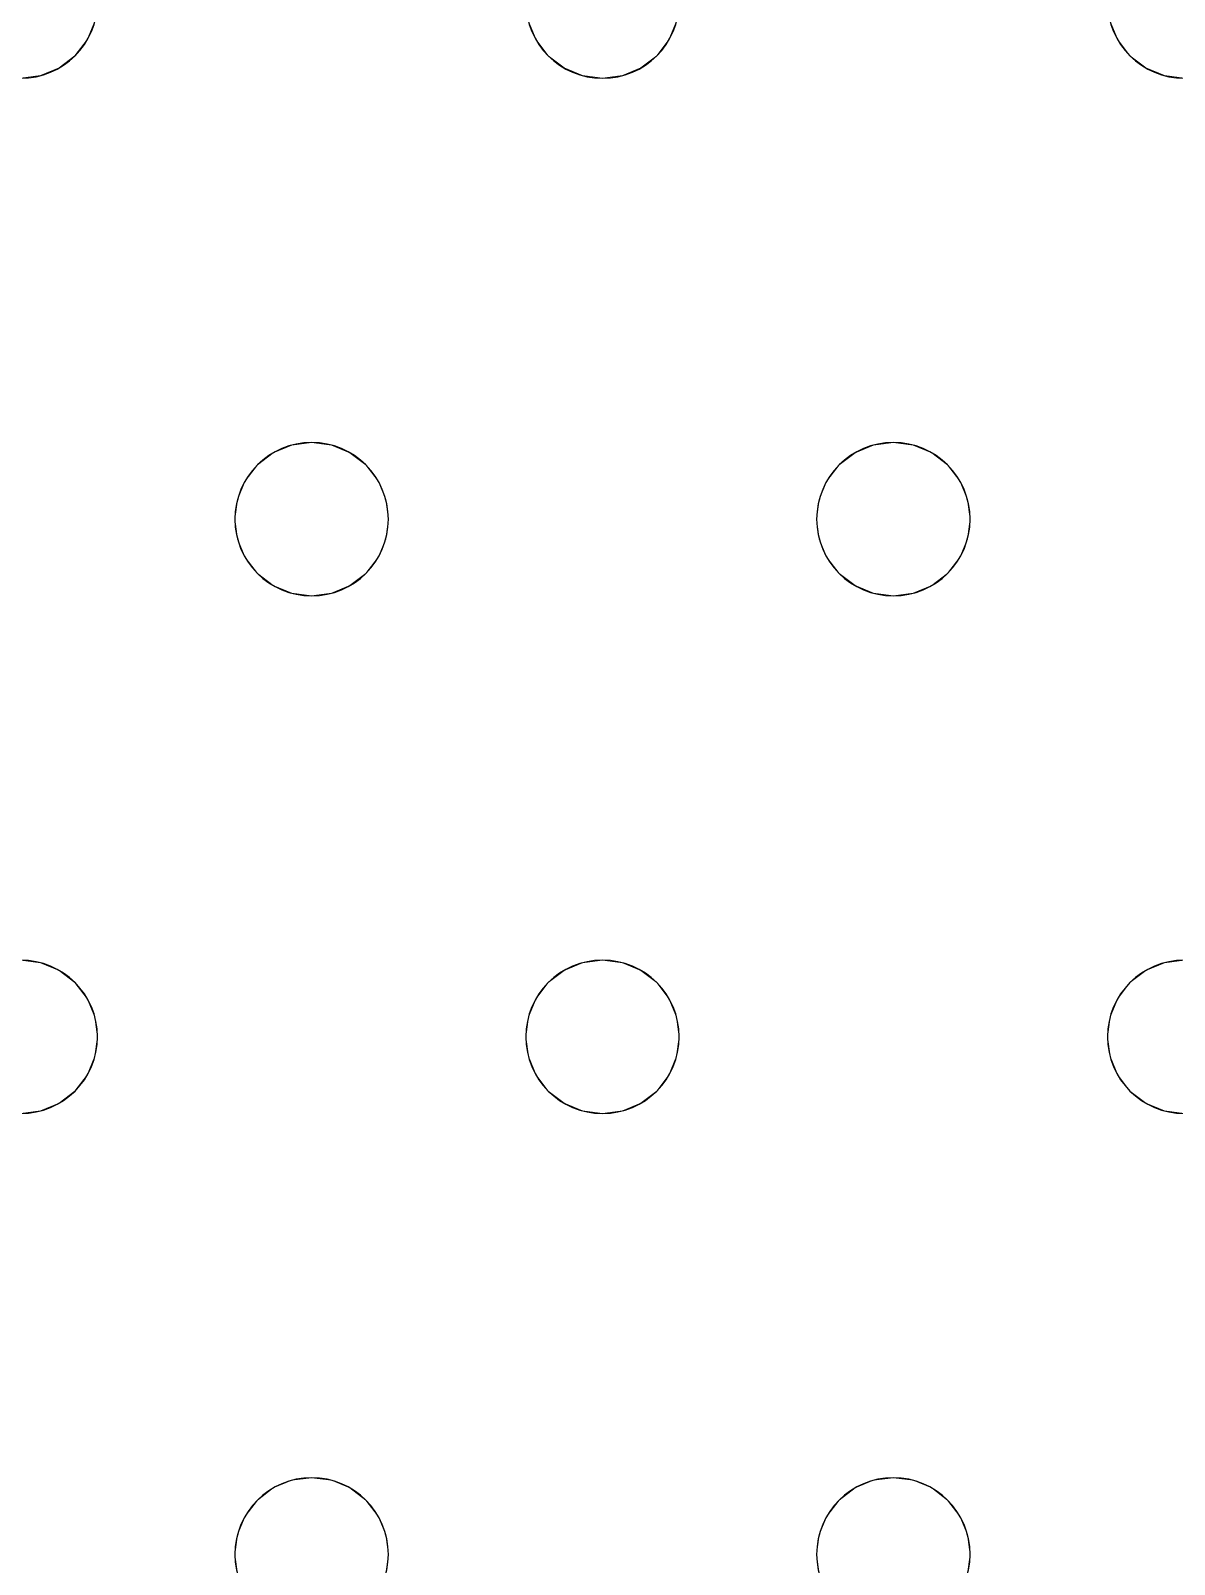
# Model space of a CAD drawing. Header units: millimetres. Extents: x -1 to 1601, y -701 to 1.
# Drawn here: x 279.7 to 339.4, y -233.5 to -153.5 of the extents above; entities that cross this region are included whole.
import ezdxf

# ---------------------------------------------------------------- set-up
doc = ezdxf.new("R2010")
doc.units = ezdxf.units.MM
doc.layers.add('IQ_200_3D', color=1, linetype='Continuous')
doc.layers.add('IQ_204_2D', color=7, linetype='Continuous')

msp = doc.modelspace()

# ---------------------------------------------------------------- linework, layer by layer
at = {"layer": 'IQ_200_3D', "lineweight": 18}
for points, invisible_edges in [([(122.762, -68.034, 850), (1477.238, -68.034, 850), (1477.238, -397.966, 850), (122.762, -397.966, 850)], 10), ([(122.762, -68.034, 860), (122.762, -397.966, 860), (1477.238, -397.966, 860), (1477.238, -68.034, 860)], 5), ([(336.019, -153.035, 888), (313.013, -154, 888), (313.413, -153.035, 888), (335.882, -152, 888)], 5), ([(336.019, -153.035, 890), (335.882, -152, 890), (313.413, -153.035, 890), (313.013, -154, 890)], 10), ([(282.68, -154, 890), (283.079, -153.035, 890), (283.079, -153.035, 888), (282.68, -154, 888)], 10), ([(282.68, -154, 888), (283.079, -153.035, 888), (305.685, -153.035, 888), (306.085, -154, 888)], 10), ([(305.685, -153.035, 890), (283.079, -153.035, 890), (282.68, -154, 890), (306.085, -154, 890)], 5), ([(305.685, -153.035, 890), (306.085, -154, 890), (306.085, -154, 888), (305.685, -153.035, 888)], 10), ([(313.013, -154, 890), (313.413, -153.035, 890), (313.413, -153.035, 888), (313.013, -154, 888)], 10), ([(313.013, -154, 888), (336.019, -153.035, 888), (336.418, -154, 888), (324.716, -175, 888)], 13), ([(336.418, -154, 890), (336.019, -153.035, 890), (313.013, -154, 890), (324.716, -175, 890)], 14), ([(336.019, -153.035, 890), (336.418, -154, 890), (336.418, -154, 888), (336.019, -153.035, 888)], 10), ([(282.044, -154.828, 890), (282.68, -154, 890), (282.68, -154, 888), (282.044, -154.828, 888)], 10), ([(294.382, -175, 888), (282.044, -154.828, 888), (282.68, -154, 888), (306.085, -154, 888)], 13), ([(294.382, -175, 890), (282.68, -154, 890), (282.044, -154.828, 890), (293.347, -175.136, 890)], 5), ([(294.382, -175, 890), (306.721, -154.828, 890), (306.085, -154, 890), (282.68, -154, 890)], 13), ([(294.382, -175, 888), (306.085, -154, 888), (306.721, -154.828, 888), (295.418, -175.136, 888)], 5), ([(306.085, -154, 890), (306.721, -154.828, 890), (306.721, -154.828, 888), (306.085, -154, 888)], 10), ([(312.378, -154.828, 890), (313.013, -154, 890), (313.013, -154, 888), (312.378, -154.828, 888)], 10), ([(312.378, -154.828, 888), (313.013, -154, 888), (324.716, -175, 888), (323.68, -175.136, 888)], 10), ([(324.716, -175, 890), (313.013, -154, 890), (312.378, -154.828, 890), (323.68, -175.136, 890)], 5), ([(324.716, -175, 888), (336.418, -154, 888), (337.054, -154.828, 888), (325.751, -175.136, 888)], 5), ([(337.054, -154.828, 890), (336.418, -154, 890), (324.716, -175, 890), (325.751, -175.136, 890)], 10), ([(336.418, -154, 890), (337.054, -154.828, 890), (337.054, -154.828, 888), (336.418, -154, 888)], 10), ([(281.216, -155.464, 890), (282.044, -154.828, 890), (282.044, -154.828, 888), (281.216, -155.464, 888)], 10), ([(293.347, -175.136, 888), (281.216, -155.464, 888), (282.044, -154.828, 888), (294.382, -175, 888)], 5), ([(293.347, -175.136, 890), (282.044, -154.828, 890), (281.216, -155.464, 890)], 13), ([(295.418, -175.136, 890), (307.549, -155.464, 890), (306.721, -154.828, 890), (294.382, -175, 890)], 5), ([(295.418, -175.136, 888), (306.721, -154.828, 888), (307.549, -155.464, 888)], 13), ([(306.721, -154.828, 890), (307.549, -155.464, 890), (307.549, -155.464, 888), (306.721, -154.828, 888)], 10), ([(311.549, -155.464, 890), (312.378, -154.828, 890), (312.378, -154.828, 888), (311.549, -155.464, 888)], 10), ([(323.68, -175.136, 888), (322.716, -175.536, 888), (311.549, -155.464, 888), (312.378, -154.828, 888)], 10), ([(323.68, -175.136, 890), (312.378, -154.828, 890), (311.549, -155.464, 890), (322.716, -175.536, 890)], 5), ([(325.751, -175.136, 888), (337.054, -154.828, 888), (337.882, -155.464, 888)], 13), ([(325.751, -175.136, 890), (337.882, -155.464, 890), (337.054, -154.828, 890)], 13), ([(337.054, -154.828, 890), (337.882, -155.464, 890), (337.882, -155.464, 888), (337.054, -154.828, 888)], 10), ([(280.251, -155.864, 888), (279.216, -156, 888), (279.216, -156, 890), (280.251, -155.864, 890)], 10), ([(291.554, -176.172, 888), (290.918, -177, 888), (279.216, -156, 888), (280.251, -155.864, 888)], 10), ([(291.554, -176.172, 890), (292.382, -175.536, 890), (280.251, -155.864, 890), (279.216, -156, 890)], 10), ([(280.251, -155.864, 890), (281.216, -155.464, 890), (281.216, -155.464, 888), (280.251, -155.864, 888)], 10), ([(292.382, -175.536, 888), (280.251, -155.864, 888), (281.216, -155.464, 888), (293.347, -175.136, 888)], 5), ([(292.382, -175.536, 890), (293.347, -175.136, 890), (281.216, -155.464, 890), (280.251, -155.864, 890)], 10), ([(291.554, -176.172, 888), (280.251, -155.864, 888), (292.382, -175.536, 888)], 3), ([(296.382, -175.536, 888), (295.418, -175.136, 888), (307.549, -155.464, 888), (308.514, -155.864, 888)], 10), ([(296.382, -175.536, 890), (308.514, -155.864, 890), (307.549, -155.464, 890), (295.418, -175.136, 890)], 5), ([(297.211, -176.172, 888), (296.382, -175.536, 888), (308.514, -155.864, 888), (309.549, -156, 888)], 10), ([(297.211, -176.172, 890), (308.514, -155.864, 890), (296.382, -175.536, 890)], 3), ([(309.549, -156, 890), (308.514, -155.864, 890), (297.211, -176.172, 890), (297.847, -177, 890)], 10), ([(307.549, -155.464, 890), (308.514, -155.864, 890), (308.514, -155.864, 888), (307.549, -155.464, 888)], 10), ([(309.549, -156, 888), (308.514, -155.864, 888), (308.514, -155.864, 890), (309.549, -156, 890)], 10), ([(310.584, -155.864, 888), (309.549, -156, 888), (309.549, -156, 890), (310.584, -155.864, 890)], 10), ([(309.549, -156, 888), (310.584, -155.864, 888), (321.887, -176.172, 888), (321.252, -177, 888)], 10), ([(310.584, -155.864, 890), (309.549, -156, 890), (321.887, -176.172, 890)], 14), ([(310.584, -155.864, 890), (311.549, -155.464, 890), (311.549, -155.464, 888), (310.584, -155.864, 888)], 10), ([(310.584, -155.864, 888), (311.549, -155.464, 888), (322.716, -175.536, 888), (321.887, -176.172, 888)], 10), ([(322.716, -175.536, 890), (311.549, -155.464, 890), (310.584, -155.864, 890), (321.887, -176.172, 890)], 5), ([(337.882, -155.464, 888), (338.847, -155.864, 888), (326.716, -175.536, 888), (325.751, -175.136, 888)], 10), ([(326.716, -175.536, 890), (338.847, -155.864, 890), (337.882, -155.464, 890), (325.751, -175.136, 890)], 5), ([(338.847, -155.864, 888), (339.882, -156, 888), (327.544, -176.172, 888), (326.716, -175.536, 888)], 10), ([(327.544, -176.172, 890), (338.847, -155.864, 890), (326.716, -175.536, 890)], 3), ([(339.882, -156, 890), (338.847, -155.864, 890), (327.544, -176.172, 890), (328.18, -177, 890)], 10), ([(337.882, -155.464, 890), (338.847, -155.864, 890), (338.847, -155.864, 888), (337.882, -155.464, 888)], 10), ([(339.882, -156, 888), (338.847, -155.864, 888), (338.847, -155.864, 890), (339.882, -156, 890)], 10), ([(290.918, -177, 888), (267.913, -177.965, 888), (267.513, -177, 888), (279.216, -156, 888)], 13), ([(290.918, -177, 890), (291.554, -176.172, 890), (279.216, -156, 890), (267.513, -177, 890)], 14), ([(297.847, -177, 888), (297.211, -176.172, 888), (309.549, -156, 888), (321.252, -177, 888)], 14), ([(309.549, -156, 890), (297.847, -177, 890), (321.252, -177, 890), (321.887, -176.172, 890)], 11), ([(339.882, -156, 888), (351.585, -177, 888), (328.18, -177, 888), (327.544, -176.172, 888)], 11), ([(351.585, -177, 890), (352.221, -176.172, 890), (339.882, -156, 890), (328.18, -177, 890)], 14), ([(293.347, -175.136, 890), (292.382, -175.536, 890), (292.382, -175.536, 888), (293.347, -175.136, 888)], 10), ([(293.347, -175.136, 888), (294.382, -175, 888), (294.382, -175, 890), (293.347, -175.136, 890)], 10), ([(294.382, -175, 888), (295.418, -175.136, 888), (295.418, -175.136, 890), (294.382, -175, 890)], 10), ([(296.382, -175.536, 890), (295.418, -175.136, 890), (295.418, -175.136, 888), (296.382, -175.536, 888)], 10), ([(323.68, -175.136, 890), (322.716, -175.536, 890), (322.716, -175.536, 888), (323.68, -175.136, 888)], 10), ([(323.68, -175.136, 888), (324.716, -175, 888), (324.716, -175, 890), (323.68, -175.136, 890)], 10), ([(324.716, -175, 888), (325.751, -175.136, 888), (325.751, -175.136, 890), (324.716, -175, 890)], 10), ([(326.716, -175.536, 890), (325.751, -175.136, 890), (325.751, -175.136, 888), (326.716, -175.536, 888)], 10), ([(292.382, -175.536, 890), (291.554, -176.172, 890), (291.554, -176.172, 888), (292.382, -175.536, 888)], 10), ([(297.211, -176.172, 890), (296.382, -175.536, 890), (296.382, -175.536, 888), (297.211, -176.172, 888)], 10), ([(322.716, -175.536, 890), (321.887, -176.172, 890), (321.887, -176.172, 888), (322.716, -175.536, 888)], 10), ([(327.544, -176.172, 890), (326.716, -175.536, 890), (326.716, -175.536, 888), (327.544, -176.172, 888)], 10), ([(291.554, -176.172, 890), (290.918, -177, 890), (290.918, -177, 888), (291.554, -176.172, 888)], 10), ([(297.847, -177, 890), (297.211, -176.172, 890), (297.211, -176.172, 888), (297.847, -177, 888)], 10), ([(321.887, -176.172, 890), (321.252, -177, 890), (321.252, -177, 888), (321.887, -176.172, 888)], 10), ([(328.18, -177, 890), (327.544, -176.172, 890), (327.544, -176.172, 888), (328.18, -177, 888)], 10), ([(267.913, -177.965, 890), (290.918, -177, 890), (267.513, -177, 890)], 3), ([(267.913, -177.965, 888), (290.918, -177, 888), (290.519, -177.965, 888), (268.049, -179, 888)], 5), ([(290.519, -177.965, 890), (290.918, -177, 890), (267.913, -177.965, 890), (268.049, -179, 890)], 10), ([(290.918, -177, 890), (290.519, -177.965, 890), (290.519, -177.965, 888), (290.918, -177, 888)], 10), ([(298.246, -177.965, 890), (297.847, -177, 890), (297.847, -177, 888), (298.246, -177.965, 888)], 10), ([(321.252, -177, 888), (320.852, -177.965, 888), (298.246, -177.965, 888), (297.847, -177, 888)], 10), ([(298.246, -177.965, 890), (320.852, -177.965, 890), (321.252, -177, 890), (297.847, -177, 890)], 5), ([(321.252, -177, 890), (320.852, -177.965, 890), (320.852, -177.965, 888), (321.252, -177, 888)], 10), ([(328.579, -177.965, 890), (328.18, -177, 890), (328.18, -177, 888), (328.579, -177.965, 888)], 10), ([(328.579, -177.965, 888), (328.18, -177, 888), (351.585, -177, 888), (351.185, -177.965, 888)], 10), ([(328.579, -177.965, 890), (351.185, -177.965, 890), (351.585, -177, 890), (328.18, -177, 890)], 5), ([(290.382, -179, 888), (267.913, -180.035, 888), (268.049, -179, 888), (290.519, -177.965, 888)], 5), ([(290.382, -179, 890), (290.519, -177.965, 890), (268.049, -179, 890), (267.913, -180.035, 890)], 10), ([(290.519, -177.965, 890), (290.382, -179, 890), (290.382, -179, 888), (290.519, -177.965, 888)], 8), ([(298.382, -179, 890), (298.246, -177.965, 890), (298.246, -177.965, 888), (298.382, -179, 888)], 2), ([(298.382, -179, 888), (298.246, -177.965, 888), (320.852, -177.965, 888), (320.716, -179, 888)], 10), ([(298.382, -179, 890), (320.852, -177.965, 890), (298.246, -177.965, 890)], 3), ([(298.382, -179, 890), (298.246, -180.035, 890), (320.716, -179, 890), (320.852, -177.965, 890)], 10), ([(320.852, -177.965, 890), (320.716, -179, 890), (320.716, -179, 888), (320.852, -177.965, 888)], 8), ([(328.716, -179, 890), (328.579, -177.965, 890), (328.579, -177.965, 888), (328.716, -179, 888)], 2), ([(328.716, -179, 888), (328.579, -177.965, 888), (351.185, -177.965, 888), (351.049, -179, 888)], 10), ([(328.716, -179, 890), (351.049, -179, 890), (351.185, -177.965, 890), (328.579, -177.965, 890)], 5), ([(290.519, -180.035, 888), (267.513, -181, 888), (267.913, -180.035, 888), (290.382, -179, 888)], 5), ([(290.519, -180.035, 890), (290.382, -179, 890), (267.913, -180.035, 890)], 14), ([(290.382, -179, 890), (290.519, -180.035, 890), (290.519, -180.035, 888), (290.382, -179, 888)], 2), ([(320.852, -180.035, 888), (297.847, -181, 888), (298.246, -180.035, 888), (320.716, -179, 888)], 5), ([(320.852, -180.035, 890), (320.716, -179, 890), (298.246, -180.035, 890), (297.847, -181, 890)], 10), ([(298.246, -180.035, 890), (298.382, -179, 890), (298.382, -179, 888), (298.246, -180.035, 888)], 8), ([(320.716, -179, 888), (298.246, -180.035, 888), (298.382, -179, 888)], 13), ([(320.716, -179, 890), (320.852, -180.035, 890), (320.852, -180.035, 888), (320.716, -179, 888)], 2), ([(328.579, -180.035, 890), (328.716, -179, 890), (328.716, -179, 888), (328.579, -180.035, 888)], 8), ([(328.579, -180.035, 888), (328.716, -179, 888), (351.049, -179, 888), (351.185, -180.035, 888)], 10), ([(328.579, -180.035, 890), (351.185, -180.035, 890), (351.049, -179, 890), (328.716, -179, 890)], 5), ([(290.918, -181, 888), (279.216, -202, 888), (267.513, -181, 888), (290.519, -180.035, 888)], 7), ([(267.513, -181, 890), (290.918, -181, 890), (290.519, -180.035, 890), (267.913, -180.035, 890)], 5), ([(290.519, -180.035, 890), (290.918, -181, 890), (290.918, -181, 888), (290.519, -180.035, 888)], 10), ([(297.847, -181, 890), (298.246, -180.035, 890), (298.246, -180.035, 888), (297.847, -181, 888)], 10), ([(297.847, -181, 888), (320.852, -180.035, 888), (321.252, -181, 888), (309.549, -202, 888)], 13), ([(321.252, -181, 890), (320.852, -180.035, 890), (297.847, -181, 890), (309.549, -202, 890)], 14), ([(320.852, -180.035, 890), (321.252, -181, 890), (321.252, -181, 888), (320.852, -180.035, 888)], 10), ([(328.18, -181, 890), (328.579, -180.035, 890), (328.579, -180.035, 888), (328.18, -181, 888)], 10), ([(328.18, -181, 888), (328.579, -180.035, 888), (351.185, -180.035, 888), (351.585, -181, 888)], 10), ([(328.18, -181, 890), (351.585, -181, 890), (351.185, -180.035, 890), (328.579, -180.035, 890)], 5), ([(279.216, -202, 890), (291.554, -181.828, 890), (290.918, -181, 890), (267.513, -181, 890)], 13), ([(279.216, -202, 888), (290.918, -181, 888), (291.554, -181.828, 888), (280.251, -202.136, 888)], 5), ([(290.918, -181, 890), (291.554, -181.828, 890), (291.554, -181.828, 888), (290.918, -181, 888)], 10), ([(297.211, -181.828, 890), (297.847, -181, 890), (297.847, -181, 888), (297.211, -181.828, 888)], 10), ([(309.549, -202, 888), (308.514, -202.136, 888), (297.211, -181.828, 888), (297.847, -181, 888)], 10), ([(297.211, -181.828, 890), (308.514, -202.136, 890), (309.549, -202, 890), (297.847, -181, 890)], 5), ([(321.887, -181.828, 888), (310.584, -202.136, 888), (309.549, -202, 888), (321.252, -181, 888)], 5), ([(309.549, -202, 890), (321.887, -181.828, 890), (321.252, -181, 890)], 13), ([(321.252, -181, 890), (321.887, -181.828, 890), (321.887, -181.828, 888), (321.252, -181, 888)], 10), ([(327.544, -181.828, 890), (328.18, -181, 890), (328.18, -181, 888), (327.544, -181.828, 888)], 10), ([(328.18, -181, 888), (351.585, -181, 888), (339.882, -202, 888), (327.544, -181.828, 888)], 7), ([(339.882, -202, 890), (328.18, -181, 890), (327.544, -181.828, 890), (338.847, -202.136, 890)], 5), ([(339.882, -202, 890), (352.221, -181.828, 890), (351.585, -181, 890), (328.18, -181, 890)], 13), ([(291.554, -181.828, 890), (279.216, -202, 890), (280.251, -202.136, 890)], 13), ([(280.251, -202.136, 888), (291.554, -181.828, 888), (292.382, -182.464, 888), (281.216, -202.536, 888)], 5), ([(292.382, -182.464, 890), (291.554, -181.828, 890), (280.251, -202.136, 890), (281.216, -202.536, 890)], 10), ([(291.554, -181.828, 890), (292.382, -182.464, 890), (292.382, -182.464, 888), (291.554, -181.828, 888)], 10), ([(296.382, -182.464, 890), (297.211, -181.828, 890), (297.211, -181.828, 888), (296.382, -182.464, 888)], 10), ([(296.382, -182.464, 888), (297.211, -181.828, 888), (308.514, -202.136, 888), (307.549, -202.536, 888)], 10), ([(296.382, -182.464, 890), (308.514, -202.136, 890), (297.211, -181.828, 890)], 3), ([(310.584, -202.136, 890), (322.716, -182.464, 890), (321.887, -181.828, 890), (309.549, -202, 890)], 5), ([(310.584, -202.136, 888), (321.887, -181.828, 888), (322.716, -182.464, 888)], 13), ([(321.887, -181.828, 890), (322.716, -182.464, 890), (322.716, -182.464, 888), (321.887, -181.828, 888)], 10), ([(326.716, -182.464, 890), (327.544, -181.828, 890), (327.544, -181.828, 888), (326.716, -182.464, 888)], 10), ([(338.847, -202.136, 888), (326.716, -182.464, 888), (327.544, -181.828, 888), (339.882, -202, 888)], 5), ([(327.544, -181.828, 890), (326.716, -182.464, 890), (338.847, -202.136, 890)], 14), ([(293.347, -182.864, 888), (281.216, -202.536, 888), (292.382, -182.464, 888)], 3), ([(293.347, -182.864, 890), (292.382, -182.464, 890), (281.216, -202.536, 890), (282.044, -203.172, 890)], 10), ([(293.347, -182.864, 888), (294.382, -183, 888), (282.044, -203.172, 888), (281.216, -202.536, 888)], 10), ([(294.382, -183, 890), (293.347, -182.864, 890), (282.044, -203.172, 890), (282.68, -204, 890)], 10), ([(294.382, -183, 888), (306.085, -204, 888), (282.68, -204, 888), (282.044, -203.172, 888)], 11), ([(282.68, -204, 890), (283.079, -204.965, 890), (306.085, -204, 890), (294.382, -183, 890)], 14), ([(292.382, -182.464, 890), (293.347, -182.864, 890), (293.347, -182.864, 888), (292.382, -182.464, 888)], 10), ([(294.382, -183, 888), (293.347, -182.864, 888), (293.347, -182.864, 890), (294.382, -183, 890)], 10), ([(295.418, -182.864, 888), (294.382, -183, 888), (294.382, -183, 890), (295.418, -182.864, 890)], 10), ([(294.382, -183, 888), (295.418, -182.864, 888), (306.721, -203.172, 888), (306.085, -204, 888)], 10), ([(295.418, -182.864, 890), (294.382, -183, 890), (306.721, -203.172, 890), (307.549, -202.536, 890)], 10), ([(294.382, -183, 890), (306.085, -204, 890), (306.721, -203.172, 890)], 13), ([(295.418, -182.864, 890), (296.382, -182.464, 890), (296.382, -182.464, 888), (295.418, -182.864, 888)], 10), ([(295.418, -182.864, 888), (296.382, -182.464, 888), (307.549, -202.536, 888), (306.721, -203.172, 888)], 10), ([(307.549, -202.536, 890), (308.514, -202.136, 890), (296.382, -182.464, 890), (295.418, -182.864, 890)], 10), ([(322.716, -182.464, 888), (323.68, -182.864, 888), (311.549, -202.536, 888), (310.584, -202.136, 888)], 10), ([(311.549, -202.536, 890), (323.68, -182.864, 890), (322.716, -182.464, 890), (310.584, -202.136, 890)], 5), ([(323.68, -182.864, 888), (324.716, -183, 888), (312.378, -203.172, 888), (311.549, -202.536, 888)], 10), ([(323.68, -182.864, 890), (311.549, -202.536, 890), (312.378, -203.172, 890)], 13), ([(324.716, -183, 890), (323.68, -182.864, 890), (312.378, -203.172, 890), (313.013, -204, 890)], 10), ([(313.013, -204, 888), (312.378, -203.172, 888), (324.716, -183, 888), (336.418, -204, 888)], 14), ([(336.418, -204, 890), (337.054, -203.172, 890), (324.716, -183, 890), (313.013, -204, 890)], 14), ([(322.716, -182.464, 890), (323.68, -182.864, 890), (323.68, -182.864, 888), (322.716, -182.464, 888)], 10), ([(324.716, -183, 888), (323.68, -182.864, 888), (323.68, -182.864, 890), (324.716, -183, 890)], 10), ([(325.751, -182.864, 888), (324.716, -183, 888), (324.716, -183, 890), (325.751, -182.864, 890)], 10), ([(324.716, -183, 888), (325.751, -182.864, 888), (337.054, -203.172, 888), (336.418, -204, 888)], 10), ([(325.751, -182.864, 890), (324.716, -183, 890), (337.054, -203.172, 890), (337.882, -202.536, 890)], 10), ([(325.751, -182.864, 890), (326.716, -182.464, 890), (326.716, -182.464, 888), (325.751, -182.864, 888)], 10), ([(337.882, -202.536, 888), (325.751, -182.864, 888), (326.716, -182.464, 888), (338.847, -202.136, 888)], 5), ([(326.716, -182.464, 890), (325.751, -182.864, 890), (337.882, -202.536, 890), (338.847, -202.136, 890)], 10), ([(337.882, -202.536, 888), (337.054, -203.172, 888), (325.751, -182.864, 888)], 14), ([(279.216, -202, 888), (280.251, -202.136, 888), (280.251, -202.136, 890), (279.216, -202, 890)], 10), ([(281.216, -202.536, 890), (280.251, -202.136, 890), (280.251, -202.136, 888), (281.216, -202.536, 888)], 10), ([(308.514, -202.136, 890), (307.549, -202.536, 890), (307.549, -202.536, 888), (308.514, -202.136, 888)], 10), ([(308.514, -202.136, 888), (309.549, -202, 888), (309.549, -202, 890), (308.514, -202.136, 890)], 10), ([(309.549, -202, 888), (310.584, -202.136, 888), (310.584, -202.136, 890), (309.549, -202, 890)], 10), ([(311.549, -202.536, 890), (310.584, -202.136, 890), (310.584, -202.136, 888), (311.549, -202.536, 888)], 10), ([(338.847, -202.136, 890), (337.882, -202.536, 890), (337.882, -202.536, 888), (338.847, -202.136, 888)], 10), ([(338.847, -202.136, 888), (339.882, -202, 888), (339.882, -202, 890), (338.847, -202.136, 890)], 10), ([(282.044, -203.172, 890), (281.216, -202.536, 890), (281.216, -202.536, 888), (282.044, -203.172, 888)], 10), ([(282.68, -204, 890), (282.044, -203.172, 890), (282.044, -203.172, 888), (282.68, -204, 888)], 10), ([(306.721, -203.172, 890), (306.085, -204, 890), (306.085, -204, 888), (306.721, -203.172, 888)], 10), ([(307.549, -202.536, 890), (306.721, -203.172, 890), (306.721, -203.172, 888), (307.549, -202.536, 888)], 10), ([(312.378, -203.172, 890), (311.549, -202.536, 890), (311.549, -202.536, 888), (312.378, -203.172, 888)], 10), ([(313.013, -204, 890), (312.378, -203.172, 890), (312.378, -203.172, 888), (313.013, -204, 888)], 10), ([(337.054, -203.172, 890), (336.418, -204, 890), (336.418, -204, 888), (337.054, -203.172, 888)], 10), ([(337.882, -202.536, 890), (337.054, -203.172, 890), (337.054, -203.172, 888), (337.882, -202.536, 888)], 10), ([(283.079, -204.965, 890), (282.68, -204, 890), (282.68, -204, 888), (283.079, -204.965, 888)], 10), ([(306.085, -204, 888), (305.685, -204.965, 888), (283.079, -204.965, 888), (282.68, -204, 888)], 10), ([(305.685, -204.965, 890), (306.085, -204, 890), (283.079, -204.965, 890), (283.216, -206, 890)], 10), ([(306.085, -204, 890), (305.685, -204.965, 890), (305.685, -204.965, 888), (306.085, -204, 888)], 10), ([(313.413, -204.965, 890), (313.013, -204, 890), (313.013, -204, 888), (313.413, -204.965, 888)], 10), ([(313.013, -204, 888), (336.418, -204, 888), (313.413, -204.965, 888)], 3), ([(313.413, -204.965, 890), (336.019, -204.965, 890), (336.418, -204, 890), (313.013, -204, 890)], 5), ([(336.019, -204.965, 888), (313.549, -206, 888), (313.413, -204.965, 888), (336.418, -204, 888)], 5), ([(336.418, -204, 890), (336.019, -204.965, 890), (336.019, -204.965, 888), (336.418, -204, 888)], 10), ([(283.216, -206, 890), (283.079, -204.965, 890), (283.079, -204.965, 888), (283.216, -206, 888)], 2), ([(283.216, -206, 888), (283.079, -204.965, 888), (305.685, -204.965, 888), (305.549, -206, 888)], 10), ([(305.549, -206, 890), (305.685, -204.965, 890), (283.216, -206, 890), (283.079, -207.035, 890)], 10), ([(305.685, -204.965, 890), (305.549, -206, 890), (305.549, -206, 888), (305.685, -204.965, 888)], 8), ([(313.549, -206, 890), (313.413, -204.965, 890), (313.413, -204.965, 888), (313.549, -206, 888)], 2), ([(313.549, -206, 888), (336.019, -204.965, 888), (335.882, -206, 888), (313.413, -207.035, 888)], 5), ([(336.019, -204.965, 890), (313.413, -204.965, 890), (313.549, -206, 890)], 13), ([(313.549, -206, 890), (313.413, -207.035, 890), (335.882, -206, 890), (336.019, -204.965, 890)], 10), ([(336.019, -204.965, 890), (335.882, -206, 890), (335.882, -206, 888), (336.019, -204.965, 888)], 8), ([(305.685, -207.035, 888), (282.68, -208, 888), (283.079, -207.035, 888), (305.549, -206, 888)], 5), ([(305.685, -207.035, 890), (305.549, -206, 890), (283.079, -207.035, 890), (282.68, -208, 890)], 10), ([(283.079, -207.035, 890), (283.216, -206, 890), (283.216, -206, 888), (283.079, -207.035, 888)], 8), ([(305.549, -206, 888), (283.079, -207.035, 888), (283.216, -206, 888)], 13), ([(305.549, -206, 890), (305.685, -207.035, 890), (305.685, -207.035, 888), (305.549, -206, 888)], 2), ([(336.019, -207.035, 888), (313.013, -208, 888), (313.413, -207.035, 888), (335.882, -206, 888)], 5), ([(313.413, -207.035, 890), (313.549, -206, 890), (313.549, -206, 888), (313.413, -207.035, 888)], 8), ([(336.019, -207.035, 890), (335.882, -206, 890), (313.413, -207.035, 890)], 14), ([(335.882, -206, 890), (336.019, -207.035, 890), (336.019, -207.035, 888), (335.882, -206, 888)], 2), ([(282.68, -208, 890), (283.079, -207.035, 890), (283.079, -207.035, 888), (282.68, -208, 888)], 10), ([(282.68, -208, 888), (305.685, -207.035, 888), (306.085, -208, 888)], 13), ([(306.085, -208, 890), (305.685, -207.035, 890), (282.68, -208, 890), (294.382, -229, 890)], 14), ([(305.685, -207.035, 890), (306.085, -208, 890), (306.085, -208, 888), (305.685, -207.035, 888)], 10), ([(313.013, -208, 890), (313.413, -207.035, 890), (313.413, -207.035, 888), (313.013, -208, 888)], 10), ([(313.013, -208, 888), (336.019, -207.035, 888), (336.418, -208, 888), (324.716, -229, 888)], 13), ([(313.013, -208, 890), (336.418, -208, 890), (336.019, -207.035, 890), (313.413, -207.035, 890)], 5), ([(336.019, -207.035, 890), (336.418, -208, 890), (336.418, -208, 888), (336.019, -207.035, 888)], 10), ([(282.044, -208.828, 890), (282.68, -208, 890), (282.68, -208, 888), (282.044, -208.828, 888)], 10), ([(294.382, -229, 888), (282.044, -208.828, 888), (282.68, -208, 888), (306.085, -208, 888)], 13), ([(294.382, -229, 890), (282.68, -208, 890), (282.044, -208.828, 890), (293.347, -229.136, 890)], 5), ([(306.721, -208.828, 888), (295.418, -229.136, 888), (294.382, -229, 888), (306.085, -208, 888)], 5), ([(294.382, -229, 890), (295.418, -229.136, 890), (306.721, -208.828, 890), (306.085, -208, 890)], 10), ([(306.085, -208, 890), (306.721, -208.828, 890), (306.721, -208.828, 888), (306.085, -208, 888)], 10), ([(312.378, -208.828, 890), (313.013, -208, 890), (313.013, -208, 888), (312.378, -208.828, 888)], 10), ([(312.378, -208.828, 888), (313.013, -208, 888), (324.716, -229, 888), (323.68, -229.136, 888)], 10), ([(313.013, -208, 890), (312.378, -208.828, 890), (324.716, -229, 890), (336.418, -208, 890)], 14), ([(324.716, -229, 888), (336.418, -208, 888), (337.054, -208.828, 888), (325.751, -229.136, 888)], 5), ([(337.054, -208.828, 890), (336.418, -208, 890), (324.716, -229, 890), (325.751, -229.136, 890)], 10), ([(336.418, -208, 890), (337.054, -208.828, 890), (337.054, -208.828, 888), (336.418, -208, 888)], 10), ([(280.251, -209.864, 890), (281.216, -209.464, 890), (281.216, -209.464, 888), (280.251, -209.864, 888)], 10), ([(292.382, -229.536, 888), (280.251, -209.864, 888), (281.216, -209.464, 888), (293.347, -229.136, 888)], 5), ([(292.382, -229.536, 890), (281.216, -209.464, 890), (280.251, -209.864, 890), (291.554, -230.172, 890)], 5), ([(281.216, -209.464, 890), (282.044, -208.828, 890), (282.044, -208.828, 888), (281.216, -209.464, 888)], 10), ([(293.347, -229.136, 888), (281.216, -209.464, 888), (282.044, -208.828, 888), (294.382, -229, 888)], 5), ([(293.347, -229.136, 890), (282.044, -208.828, 890), (281.216, -209.464, 890), (292.382, -229.536, 890)], 5), ([(307.549, -209.464, 888), (296.382, -229.536, 888), (295.418, -229.136, 888), (306.721, -208.828, 888)], 5), ([(307.549, -209.464, 890), (306.721, -208.828, 890), (295.418, -229.136, 890), (296.382, -229.536, 890)], 10), ([(307.549, -209.464, 888), (308.514, -209.864, 888), (296.382, -229.536, 888)], 14), ([(308.514, -209.864, 890), (307.549, -209.464, 890), (296.382, -229.536, 890), (297.211, -230.172, 890)], 10), ([(306.721, -208.828, 890), (307.549, -209.464, 890), (307.549, -209.464, 888), (306.721, -208.828, 888)], 10), ([(307.549, -209.464, 890), (308.514, -209.864, 890), (308.514, -209.864, 888), (307.549, -209.464, 888)], 10), ([(310.584, -209.864, 890), (311.549, -209.464, 890), (311.549, -209.464, 888), (310.584, -209.864, 888)], 10), ([(310.584, -209.864, 888), (311.549, -209.464, 888), (322.716, -229.536, 888), (321.887, -230.172, 888)], 10), ([(311.549, -209.464, 890), (310.584, -209.864, 890), (322.716, -229.536, 890), (323.68, -229.136, 890)], 10), ([(311.549, -209.464, 890), (312.378, -208.828, 890), (312.378, -208.828, 888), (311.549, -209.464, 888)], 10), ([(323.68, -229.136, 888), (322.716, -229.536, 888), (311.549, -209.464, 888), (312.378, -208.828, 888)], 10), ([(323.68, -229.136, 890), (324.716, -229, 890), (312.378, -208.828, 890), (311.549, -209.464, 890)], 10), ([(337.882, -209.464, 888), (325.751, -229.136, 888), (337.054, -208.828, 888)], 3), ([(325.751, -229.136, 890), (326.716, -229.536, 890), (337.882, -209.464, 890), (337.054, -208.828, 890)], 10), ([(337.882, -209.464, 888), (338.847, -209.864, 888), (326.716, -229.536, 888), (325.751, -229.136, 888)], 10), ([(338.847, -209.864, 890), (337.882, -209.464, 890), (326.716, -229.536, 890), (327.544, -230.172, 890)], 10), ([(337.054, -208.828, 890), (337.882, -209.464, 890), (337.882, -209.464, 888), (337.054, -208.828, 888)], 10), ([(337.882, -209.464, 890), (338.847, -209.864, 890), (338.847, -209.864, 888), (337.882, -209.464, 888)], 10), ([(267.513, -231, 888), (266.878, -230.172, 888), (279.216, -210, 888), (290.918, -231, 888)], 14), ([(290.918, -231, 890), (291.554, -230.172, 890), (279.216, -210, 890), (267.513, -231, 890)], 14), ([(280.251, -209.864, 888), (279.216, -210, 888), (279.216, -210, 890), (280.251, -209.864, 890)], 10), ([(291.554, -230.172, 888), (279.216, -210, 888), (280.251, -209.864, 888), (292.382, -229.536, 888)], 5), ([(291.554, -230.172, 890), (280.251, -209.864, 890), (279.216, -210, 890)], 13), ([(291.554, -230.172, 888), (290.918, -231, 888), (279.216, -210, 888)], 14), ([(297.211, -230.172, 888), (296.382, -229.536, 888), (308.514, -209.864, 888), (309.549, -210, 888)], 10), ([(309.549, -210, 890), (308.514, -209.864, 890), (297.211, -230.172, 890), (297.847, -231, 890)], 10), ([(297.847, -231, 888), (297.211, -230.172, 888), (309.549, -210, 888), (321.252, -231, 888)], 14), ([(321.252, -231, 890), (309.549, -210, 890), (297.847, -231, 890), (320.852, -231.965, 890)], 7), ([(309.549, -210, 888), (308.514, -209.864, 888), (308.514, -209.864, 890), (309.549, -210, 890)], 10), ([(310.584, -209.864, 888), (309.549, -210, 888), (309.549, -210, 890), (310.584, -209.864, 890)], 10), ([(309.549, -210, 888), (310.584, -209.864, 888), (321.887, -230.172, 888), (321.252, -231, 888)], 10), ([(310.584, -209.864, 890), (309.549, -210, 890), (321.887, -230.172, 890), (322.716, -229.536, 890)], 10), ([(321.887, -230.172, 890), (309.549, -210, 890), (321.252, -231, 890)], 3), ([(338.847, -209.864, 888), (339.882, -210, 888), (327.544, -230.172, 888), (326.716, -229.536, 888)], 10), ([(339.882, -210, 890), (338.847, -209.864, 890), (327.544, -230.172, 890), (328.18, -231, 890)], 10), ([(339.882, -210, 888), (351.585, -231, 888), (328.18, -231, 888), (327.544, -230.172, 888)], 11), ([(351.585, -231, 890), (352.221, -230.172, 890), (339.882, -210, 890), (328.18, -231, 890)], 14), ([(339.882, -210, 888), (338.847, -209.864, 888), (338.847, -209.864, 890), (339.882, -210, 890)], 10), ([(292.382, -229.536, 890), (291.554, -230.172, 890), (291.554, -230.172, 888), (292.382, -229.536, 888)], 10), ([(293.347, -229.136, 890), (292.382, -229.536, 890), (292.382, -229.536, 888), (293.347, -229.136, 888)], 10), ([(293.347, -229.136, 888), (294.382, -229, 888), (294.382, -229, 890), (293.347, -229.136, 890)], 10), ([(294.382, -229, 888), (295.418, -229.136, 888), (295.418, -229.136, 890), (294.382, -229, 890)], 10), ([(296.382, -229.536, 890), (295.418, -229.136, 890), (295.418, -229.136, 888), (296.382, -229.536, 888)], 10), ([(297.211, -230.172, 890), (296.382, -229.536, 890), (296.382, -229.536, 888), (297.211, -230.172, 888)], 10), ([(322.716, -229.536, 890), (321.887, -230.172, 890), (321.887, -230.172, 888), (322.716, -229.536, 888)], 10), ([(323.68, -229.136, 890), (322.716, -229.536, 890), (322.716, -229.536, 888), (323.68, -229.136, 888)], 10), ([(323.68, -229.136, 888), (324.716, -229, 888), (324.716, -229, 890), (323.68, -229.136, 890)], 10), ([(324.716, -229, 888), (325.751, -229.136, 888), (325.751, -229.136, 890), (324.716, -229, 890)], 10), ([(326.716, -229.536, 890), (325.751, -229.136, 890), (325.751, -229.136, 888), (326.716, -229.536, 888)], 10), ([(327.544, -230.172, 890), (326.716, -229.536, 890), (326.716, -229.536, 888), (327.544, -230.172, 888)], 10), ([(291.554, -230.172, 890), (290.918, -231, 890), (290.918, -231, 888), (291.554, -230.172, 888)], 10), ([(297.847, -231, 890), (297.211, -230.172, 890), (297.211, -230.172, 888), (297.847, -231, 888)], 10), ([(321.887, -230.172, 890), (321.252, -231, 890), (321.252, -231, 888), (321.887, -230.172, 888)], 10), ([(328.18, -231, 890), (327.544, -230.172, 890), (327.544, -230.172, 888), (328.18, -231, 888)], 10), ([(290.519, -231.965, 888), (267.913, -231.965, 888), (267.513, -231, 888), (290.918, -231, 888)], 5), ([(267.513, -231, 890), (267.913, -231.965, 890), (290.519, -231.965, 890), (290.918, -231, 890)], 10), ([(290.918, -231, 890), (290.519, -231.965, 890), (290.519, -231.965, 888), (290.918, -231, 888)], 10), ([(298.246, -231.965, 890), (297.847, -231, 890), (297.847, -231, 888), (298.246, -231.965, 888)], 10), ([(320.852, -231.965, 888), (298.246, -231.965, 888), (297.847, -231, 888), (321.252, -231, 888)], 5), ([(298.246, -231.965, 890), (320.852, -231.965, 890), (297.847, -231, 890)], 3), ([(321.252, -231, 890), (320.852, -231.965, 890), (320.852, -231.965, 888), (321.252, -231, 888)], 10), ([(328.579, -231.965, 890), (328.18, -231, 890), (328.18, -231, 888), (328.579, -231.965, 888)], 10), ([(351.185, -231.965, 888), (328.579, -231.965, 888), (328.18, -231, 888), (351.585, -231, 888)], 5), ([(351.185, -231.965, 890), (351.585, -231, 890), (328.18, -231, 890), (328.579, -231.965, 890)], 10), ([(290.382, -233, 888), (268.049, -233, 888), (267.913, -231.965, 888), (290.519, -231.965, 888)], 5), ([(267.913, -231.965, 890), (268.049, -233, 890), (290.382, -233, 890), (290.519, -231.965, 890)], 10), ([(290.519, -231.965, 890), (290.382, -233, 890), (290.382, -233, 888), (290.519, -231.965, 888)], 8), ([(298.382, -233, 890), (298.246, -231.965, 890), (298.246, -231.965, 888), (298.382, -233, 888)], 2), ([(320.716, -233, 888), (298.382, -233, 888), (298.246, -231.965, 888), (320.852, -231.965, 888)], 5), ([(320.716, -233, 890), (320.852, -231.965, 890), (298.246, -231.965, 890), (298.382, -233, 890)], 10), ([(320.852, -231.965, 890), (320.716, -233, 890), (320.716, -233, 888), (320.852, -231.965, 888)], 8), ([(328.716, -233, 890), (328.579, -231.965, 890), (328.579, -231.965, 888), (328.716, -233, 888)], 2), ([(351.049, -233, 888), (328.716, -233, 888), (328.579, -231.965, 888), (351.185, -231.965, 888)], 5), ([(351.049, -233, 890), (351.185, -231.965, 890), (328.579, -231.965, 890), (328.716, -233, 890)], 10), ([(267.913, -234.035, 888), (268.049, -233, 888), (290.382, -233, 888), (290.519, -234.035, 888)], 10), ([(290.382, -233, 890), (268.049, -233, 890), (267.913, -234.035, 890), (290.519, -234.035, 890)], 5), ([(290.382, -233, 890), (290.519, -234.035, 890), (290.519, -234.035, 888), (290.382, -233, 888)], 2), ([(298.246, -234.035, 890), (298.382, -233, 890), (298.382, -233, 888), (298.246, -234.035, 888)], 8), ([(298.246, -234.035, 888), (298.382, -233, 888), (320.716, -233, 888), (320.852, -234.035, 888)], 10), ([(320.716, -233, 890), (298.382, -233, 890), (298.246, -234.035, 890), (320.852, -234.035, 890)], 5), ([(320.716, -233, 890), (320.852, -234.035, 890), (320.852, -234.035, 888), (320.716, -233, 888)], 2), ([(328.579, -234.035, 890), (328.716, -233, 890), (328.716, -233, 888), (328.579, -234.035, 888)], 8), ([(328.579, -234.035, 888), (328.716, -233, 888), (351.049, -233, 888), (351.185, -234.035, 888)], 10), ([(351.049, -233, 890), (328.716, -233, 890), (328.579, -234.035, 890), (351.185, -234.035, 890)], 5)]:
    msp.add_3dface(points, dxfattribs=dict(at, invisible_edges=invisible_edges))
at = {"layer": 'IQ_204_2D'}
for centre, start, end in [((279.216, -152), 180, 0), ((309.549, -152), 180, 0), ((309.549, -152), 180, 360), ((339.882, -152), 180, 360), ((294.382, -179), 0, 180), ((324.716, -179), 0, 180), ((324.716, -179), 0, 180), ((294.382, -179), 180, 0), ((324.716, -179), 180, 0), ((324.716, -179), 180, 360), ((279.216, -206), 0, 180), ((309.549, -206), 0, 180), ((309.549, -206), 0, 180), ((339.882, -206), 0, 180), ((279.216, -206), 180, 0), ((309.549, -206), 180, 0), ((309.549, -206), 180, 360), ((339.882, -206), 180, 360), ((294.382, -233), 0, 180), ((324.716, -233), 0, 180), ((324.716, -233), 0, 180), ((294.382, -233), 180, 0), ((324.716, -233), 180, 0), ((324.716, -233), 180, 360)]:
    msp.add_arc(centre, 4, start, end, dxfattribs=at)

# ---------------------------------------------------------------- meshes
at = {"layer": 'IQ_200_3D', "lineweight": 18}
mesh = msp.add_polyface(dxfattribs=at)
corners = [(1600, 0, 850), (1600, -700, 850), (0, -700, 850), (0, 0, 850), (1210.5, -594, 850), (1211.556, -602.023, 850), (1214.653, -609.5, 850), (1219.58, -615.92, 850), (1226, -620.847, 850), (1233.477, -623.944, 850), (1241.5, -625, 850), (1459.5, -625, 850), (1467.523, -623.944, 850), (1475, -620.847, 850), (1481.42, -615.92, 850), (1486.347, -609.5, 850), (1489.444, -602.023, 850), (1490.5, -594, 850), (1490.5, -476, 850), (1489.444, -467.977, 850), (1486.347, -460.5, 850), (1481.42, -454.08, 850), (1475, -449.153, 850), (1467.523, -446.056, 850), (1459.5, -445, 850), (1241.5, -445, 850), (1233.477, -446.056, 850), (1226, -449.153, 850), (1219.58, -454.08, 850), (1214.653, -460.5, 850), (1211.556, -467.977, 850), (1210.5, -476, 850), (1477.5, -68.034, 850), (122.5, -68.034, 850), (110.412, -69.625, 850), (99.148, -74.291, 850), (89.475, -81.713, 850), (82.053, -91.386, 850), (77.388, -102.65, 850), (75.796, -114.738, 850), (75.796, -351.262, 850), (77.388, -363.35, 850), (82.053, -374.614, 850), (89.475, -384.287, 850), (99.148, -391.709, 850), (110.412, -396.375, 850), (122.5, -397.966, 850), (1477.5, -397.966, 850), (1489.588, -396.375, 850), (1500.852, -391.709, 850), (1510.525, -384.287, 850), (1517.947, -374.614, 850), (1522.612, -363.35, 850), (1524.204, -351.262, 850), (1524.204, -114.738, 850), (1522.612, -102.65, 850), (1517.947, -91.386, 850), (1510.525, -81.713, 850), (1500.852, -74.291, 850), (1489.588, -69.625, 850)]
mesh.append_faces([[corners[k] for k in face] for face in [(37, 3, 36), (35, 3, 34), (4, 46, 31), (31, 46, 30), (55, 0, 54), (16, 1, 15), (14, 1, 13), (21, 49, 20), (11, 1, 10)]], dxfattribs={"vtx0": -1, "vtx1": -1})
mesh.append_faces([[corners[k] for k in face] for face in [(3, 37, 38), (3, 38, 39), (3, 39, 40, 2), (2, 40, 41), (46, 4, 5), (2, 6, 7), (46, 29, 30), (46, 28, 29), (26, 46, 47, 25), (46, 26, 27), (0, 59, 32, 3), (20, 49, 50, 19), (47, 24, 25), (0, 55, 56), (1, 52, 53), (19, 50, 51, 18), (1, 16, 17)]], dxfattribs={"vtx0": -1, "vtx2": -1})
mesh.append_faces([[corners[k] for k in face] for face in [(2, 45, 46, 5), (1, 17, 18, 51)]], dxfattribs={"vtx0": -1, "vtx2": -1, "vtx3": -1})
mesh.append_faces([[corners[k] for k in face] for face in [(41, 42, 2), (35, 36, 3), (33, 34, 3, 32), (43, 44, 2), (44, 45, 2), (42, 43, 2), (5, 6, 2), (27, 28, 46), (7, 8, 2), (8, 9, 2), (58, 59, 0), (56, 57, 0), (57, 58, 0), (51, 52, 1), (23, 24, 47), (11, 12, 1), (12, 13, 1), (14, 15, 1)]], dxfattribs={"vtx1": -1, "vtx2": -1})
mesh.append_faces([[corners[k] for k in face] for face in [(1, 2, 9, 10), (47, 48, 22, 23), (48, 49, 21, 22), (53, 54, 0, 1)]], dxfattribs={"vtx1": -1, "vtx3": -1})
mesh = msp.add_polyface(dxfattribs=at)
corners = [(1600, -700, 900), (1600, -23, 900), (0, -23, 900), (0, -700, 900), (90, -35.113, 900), (1510, -35.113, 900), (1529.382, -37.665, 900), (1547.443, -45.146, 900), (1562.953, -57.047, 900), (1574.854, -72.557, 900), (1582.335, -90.618, 900), (1584.887, -110, 900), (1584.887, -610, 900), (1582.335, -629.382, 900), (1574.854, -647.443, 900), (1562.953, -662.953, 900), (1547.443, -674.854, 900), (1529.382, -682.335, 900), (1510, -684.887, 900), (90, -684.887, 900), (70.618, -682.335, 900), (52.557, -674.854, 900), (37.047, -662.953, 900), (25.146, -647.443, 900), (17.665, -629.382, 900), (15.113, -610, 900), (15.113, -110, 900), (17.665, -90.618, 900), (25.146, -72.557, 900), (37.047, -57.047, 900), (52.557, -45.146, 900), (70.618, -37.665, 900)]
mesh.append_faces([[corners[k] for k in face] for face in [(9, 1, 8), (14, 0, 13), (31, 2, 30), (28, 2, 27), (21, 3, 20), (23, 3, 22)]], dxfattribs={"vtx0": -1, "vtx1": -1})
mesh.append_faces([[corners[k] for k in face] for face in [(1, 9, 10), (1, 11, 12, 0), (0, 14, 15), (0, 18, 19), (2, 28, 29), (3, 23, 24)]], dxfattribs={"vtx0": -1, "vtx2": -1})
mesh.append_faces([[corners[k] for k in face] for face in [(10, 11, 1), (5, 6, 1), (7, 8, 1), (6, 7, 1), (12, 13, 0), (15, 16, 0), (17, 18, 0), (16, 17, 0), (31, 4, 2), (29, 30, 2), (26, 27, 2), (21, 22, 3), (24, 25, 3)]], dxfattribs={"vtx1": -1, "vtx2": -1})
mesh.append_faces([[corners[k] for k in face] for face in [(4, 5, 1, 2), (25, 26, 2, 3), (19, 20, 3, 0)]], dxfattribs={"vtx1": -1, "vtx3": -1})
mesh = msp.add_polyface(dxfattribs=at)
corners = [(1510, -48.392, 890), (90, -48.392, 890), (66.424, -53.082, 890), (46.437, -66.437, 890), (33.082, -86.424, 890), (28.392, -110, 890), (28.392, -610, 890), (33.082, -633.576, 890), (46.437, -653.563, 890), (66.424, -666.918, 890), (90, -671.608, 890), (1510, -671.608, 890), (1533.576, -666.918, 890), (1553.563, -653.563, 890), (1566.918, -633.576, 890), (1571.608, -610, 890), (1571.608, -110, 890), (1566.918, -86.424, 890), (1553.563, -66.437, 890), (1533.576, -53.082, 890), (122.5, -418.034, 890), (1477.5, -418.034, 890), (1489.656, -419.634, 890), (1500.983, -424.326, 890), (1510.71, -431.79, 890), (1518.174, -441.517, 890), (1522.866, -452.844, 890), (1524.466, -465, 890), (1524.466, -605, 890), (1522.866, -617.156, 890), (1518.174, -628.483, 890), (1510.71, -638.21, 890), (1500.983, -645.674, 890), (1489.656, -650.366, 890), (1477.5, -651.966, 890), (122.5, -651.966, 890), (110.344, -650.366, 890), (99.017, -645.674, 890), (89.29, -638.21, 890), (81.826, -628.483, 890), (77.134, -617.156, 890), (75.534, -605, 890), (75.534, -465, 890), (77.134, -452.844, 890), (81.826, -441.517, 890), (89.29, -431.79, 890), (99.017, -424.326, 890), (110.344, -419.634, 890), (122.5, -68.034, 890), (1477.5, -68.034, 890), (1489.588, -69.625, 890), (1500.852, -74.291, 890), (1510.525, -81.713, 890), (1517.947, -91.386, 890), (1522.612, -102.65, 890), (1524.204, -114.738, 890), (1524.204, -351.262, 890), (1522.612, -363.35, 890), (1517.947, -374.614, 890), (1510.525, -384.287, 890), (1500.852, -391.709, 890), (1489.588, -396.375, 890), (1477.5, -397.966, 890), (122.5, -397.966, 890), (110.412, -396.375, 890), (99.148, -391.709, 890), (89.475, -384.287, 890), (82.053, -374.614, 890), (77.388, -363.35, 890), (75.796, -351.262, 890), (75.796, -114.738, 890), (77.388, -102.65, 890), (82.053, -91.386, 890), (89.475, -81.713, 890), (99.148, -74.291, 890), (110.412, -69.625, 890)]
mesh.append_faces([[corners[k] for k in face] for face in [(65, 47, 64), (75, 1, 74), (71, 5, 70), (73, 2, 72)]], dxfattribs={"vtx0": -1, "vtx1": -1})
mesh.append_faces([[corners[k] for k in face] for face in [(15, 28, 29, 14), (11, 32, 33), (16, 55, 56, 15), (54, 17, 18, 53), (53, 18, 19, 52), (52, 19, 0, 51), (0, 50, 51), (10, 37, 38, 9), (64, 47, 20, 63), (8, 39, 40, 7), (39, 8, 9, 38), (69, 42, 43), (1, 75, 48, 0), (3, 71, 72, 2)]], dxfattribs={"vtx0": -1, "vtx2": -1})
mesh.append_faces([[corners[k] for k in face] for face in [(6, 41, 42, 69)]], dxfattribs={"vtx0": -1, "vtx2": -1, "vtx3": -1})
mesh.append_faces([[corners[k] for k in face] for face in [(11, 33, 34, 35), (71, 3, 4, 5)]], dxfattribs={"vtx0": -1, "vtx3": -1})
mesh.append_faces([[corners[k] for k in face] for face in [(49, 50, 0, 48), (36, 37, 10)]], dxfattribs={"vtx1": -1, "vtx2": -1})
mesh.append_faces([[corners[k] for k in face] for face in [(27, 28, 15, 56)]], dxfattribs={"vtx1": -1, "vtx2": -1, "vtx3": -1})
mesh.append_faces([[corners[k] for k in face] for face in [(13, 14, 29, 30), (12, 13, 30, 31), (26, 27, 56, 57), (31, 32, 11, 12), (24, 25, 58, 59), (21, 22, 61, 62), (22, 23, 60, 61), (23, 24, 59, 60), (25, 26, 57, 58), (54, 55, 16, 17), (20, 21, 62, 63), (35, 36, 10, 11), (45, 46, 66, 67), (46, 47, 65, 66), (6, 7, 40, 41), (43, 44, 68, 69), (44, 45, 67, 68), (73, 74, 1, 2), (69, 70, 5, 6)]], dxfattribs={"vtx1": -1, "vtx3": -1})

doc.saveas('drawing.dxf')
